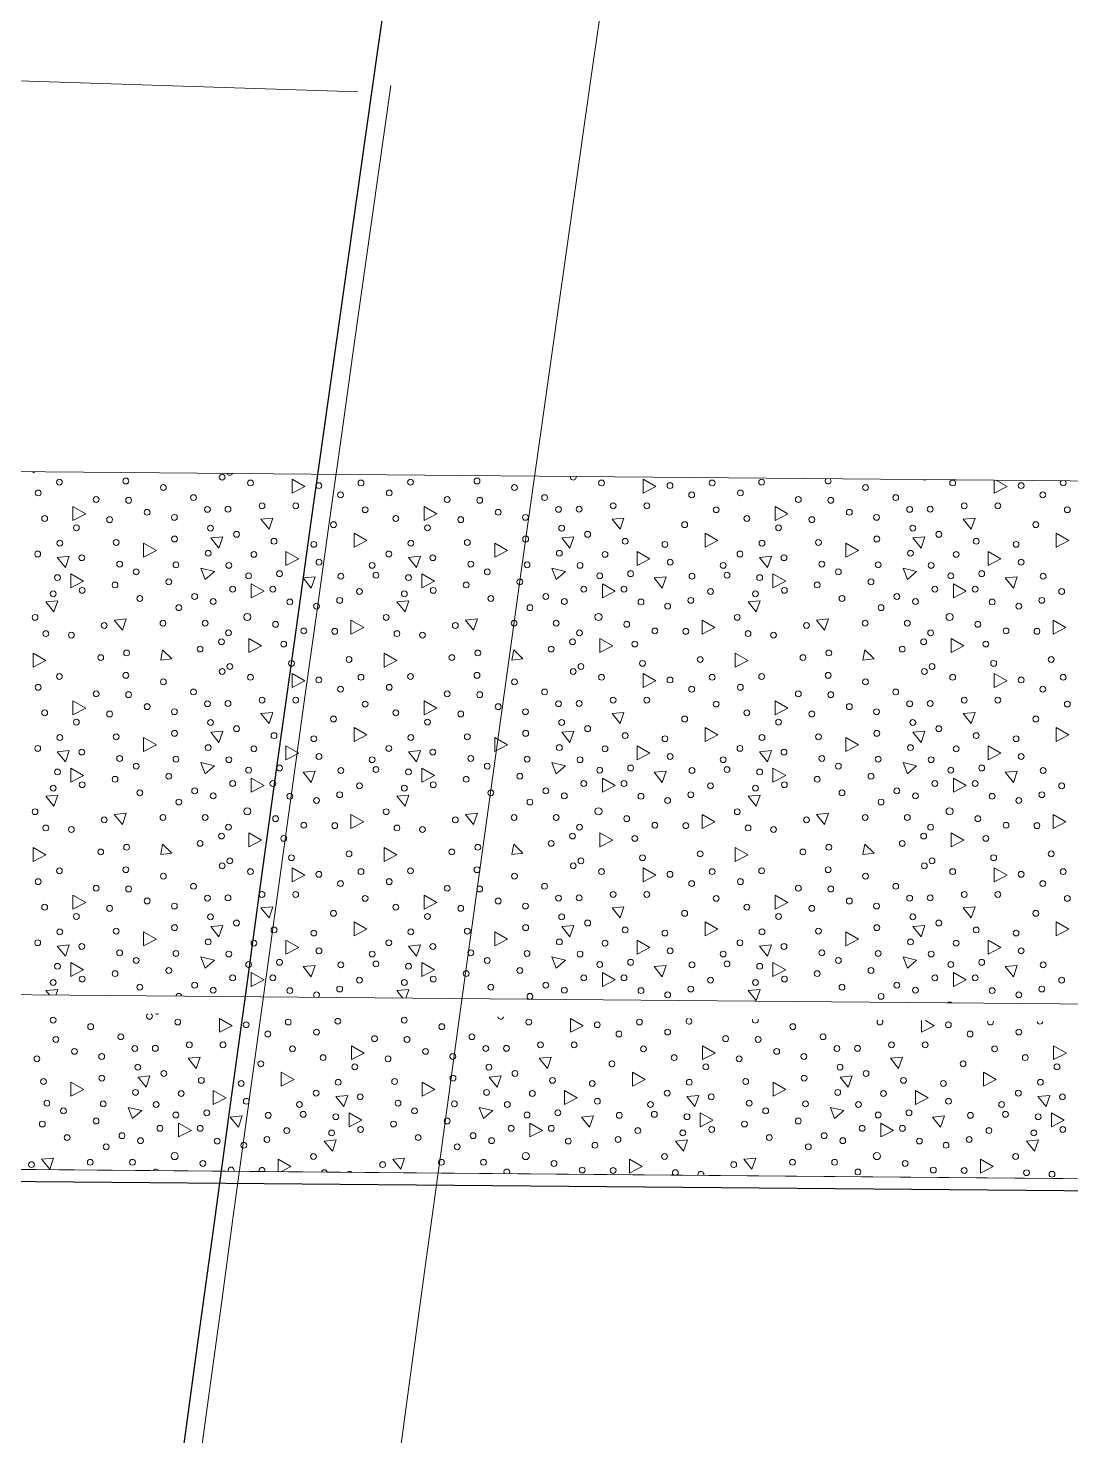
# Model space of a CAD drawing. Extents: x 2536801 to 2538856, y 7112140 to 7131569.
# Drawn here: x 2538339.6 to 2538397.8, y 7129276.6 to 7129355.2 of the extents above; entities that cross this region are included whole.
import ezdxf

# ---------------------------------------------------------------- set-up
doc = ezdxf.new("R2010")
doc.units = 0
doc.header["$LTSCALE"] = 100
doc.header["$MEASUREMENT"] = 0
for name, color, linetype, lineweight in [('D_BOC_XST', 4, 'Continuous', 13), ('D_CTB_1', 2, 'Continuous', 0), ('D_EOS_ML', 7, 'Continuous', 30), ('D_EOT_ML', 7, 'Continuous', 13), ('D_FOC_XST', 4, 'Continuous', 30), ('D_RIPRAP_1', 7, 'Continuous', 0)]:
    doc.layers.add(name, color=color, linetype=linetype, lineweight=lineweight)

msp = doc.modelspace()

# ---------------------------------------------------------------- linework, layer by layer
at = {"layer": 'D_BOC_XST', "lineweight": 0}
msp.add_line((2538281.555, 7129291.999), (2538413.882, 7129290.834), dxfattribs=at)
at = {"layer": 'D_BOC_XST', "lineweight": 0, "flags": 128}
msp.add_lwpolyline([(2538281.555, 7129291.999), (2538413.882, 7129290.834)], dxfattribs=at)
at = {"layer": 'D_CTB_1', "linetype": 'Continuous', "lineweight": 0, "ltscale": 0.025}
msp.add_line((2538357.997, 7129351.697), (2538328.012, 7129352.653), dxfattribs=at)
at = {"layer": 'D_CTB_1', "linetype": 'Continuous', "lineweight": 0, "ltscale": 0.025, "extrusion": (0, 0, -1)}
for radius, start, end in [(11516, 6.670132, 11.5299872), (11484, 1.8249254, 8.0891807)]:
    msp.add_arc((-2549729.581, 7127736.073), radius, start, end, dxfattribs=at)
at = {"layer": 'D_EOS_ML', "extrusion": (0, 0, -1)}
for radius, start, end in [(11515, 1.8249254, 11.5299872), (11485, 1.8249254, 10.3229376), (11403, 3.5272703, 8.5208017)]:
    msp.add_arc((-2549729.581, 7127736.073), radius, start, end, dxfattribs=at)
at = {"layer": 'D_EOT_ML', "extrusion": (0, 0, -1)}
for radius, start, end in [(11527, 1.8249254, 11.5299872), (11473, 1.8249254, 10.3226488), (11413, 3.6579404, 8.3726406)]:
    msp.add_arc((-2549729.581, 7127736.073), radius, start, end, dxfattribs=at)
at = {"layer": 'D_FOC_XST'}
msp.add_line((2538280.78, 7129291.338), (2538413.876, 7129290.167), dxfattribs=at)
at = {"layer": 'D_RIPRAP_1', "color": 7, "linetype": 'Continuous', "lineweight": 0}
for p, q in [((2538346.993, 7129319.934), (2538347.101, 7129320.518)), ((2538347.101, 7129320.518), (2538347.619, 7129320.022)), ((2538366.595, 7129319.934), (2538366.703, 7129320.518)), ((2538366.703, 7129320.518), (2538367.221, 7129320.022)), ((2538386.197, 7129319.934), (2538386.305, 7129320.518)), ((2538386.305, 7129320.518), (2538386.823, 7129320.022)), ((2538347.619, 7129320.022), (2538346.993, 7129319.934)), ((2538367.221, 7129320.022), (2538366.595, 7129319.934)), ((2538386.823, 7129320.022), (2538386.197, 7129319.934)), ((2538346.993, 7129309.078), (2538347.101, 7129309.662)), ((2538347.101, 7129309.662), (2538347.619, 7129309.166)), ((2538366.595, 7129309.078), (2538366.703, 7129309.662)), ((2538366.703, 7129309.662), (2538367.221, 7129309.166)), ((2538386.197, 7129309.078), (2538386.305, 7129309.662)), ((2538386.305, 7129309.662), (2538386.823, 7129309.166)), ((2538347.619, 7129309.166), (2538346.993, 7129309.078)), ((2538367.221, 7129309.166), (2538366.595, 7129309.078)), ((2538386.823, 7129309.166), (2538386.197, 7129309.078))]:
    msp.add_line(p, q, dxfattribs=at)
at = {"layer": 'D_RIPRAP_1', "color": 7, "linetype": 'Continuous', "lineweight": 0, "flags": 128}
msp.add_lwpolyline([(2538243.087, 7129331.313, 0.416375), (2538271.828, 7129301.845), (2538407.811, 7129300.648, 0.343548), (2538436.121, 7129322.306), (2538438.029, 7129329.597)], format="xyb", close=True, dxfattribs=at)
for points in [[(2538339.981, 7129330.46), (2538339.869, 7129330.402), (2538339.869, 7129330.461)], [(2538393.633, 7129329.988), (2538394.243, 7129329.636), (2538393.531, 7129329.268), (2538393.531, 7129329.989)], [(2538340.78, 7129301.238), (2538340.583, 7129301.482), (2538341.251, 7129301.546), (2538341.144, 7129301.235)], [(2538360.521, 7129301.064), (2538360.185, 7129301.482), (2538360.853, 7129301.546), (2538360.686, 7129301.063)], [(2538389.686, 7129299.808), (2538390.184, 7129299.521), (2538389.472, 7129299.153), (2538389.472, 7129299.809)], [(2538353.556, 7129291.365), (2538353.556, 7129292.065), (2538354.268, 7129291.655), (2538353.704, 7129291.363)]]:
    msp.add_lwpolyline(points, dxfattribs=at)
for points in [[(2538354.327, 7129329.268), (2538354.327, 7129330.046), (2538355.039, 7129329.636)], [(2538373.929, 7129329.268), (2538373.929, 7129330.046), (2538374.641, 7129329.636)], [(2538342.097, 7129327.74), (2538342.097, 7129328.518), (2538342.809, 7129328.108)], [(2538361.699, 7129327.74), (2538361.699, 7129328.518), (2538362.411, 7129328.108)], [(2538381.301, 7129327.74), (2538381.301, 7129328.518), (2538382.013, 7129328.108)], [(2538352.589, 7129327.814), (2538353.257, 7129327.878), (2538353.041, 7129327.252)], [(2538372.191, 7129327.814), (2538372.859, 7129327.878), (2538372.643, 7129327.252)], [(2538391.793, 7129327.814), (2538392.461, 7129327.878), (2538392.245, 7129327.252)], [(2538349.787, 7129326.766), (2538350.455, 7129326.83), (2538350.239, 7129326.204)], [(2538357.787, 7129326.258), (2538357.787, 7129327.036), (2538358.499, 7129326.626)], [(2538369.389, 7129326.766), (2538370.057, 7129326.83), (2538369.841, 7129326.204)], [(2538377.389, 7129326.258), (2538377.389, 7129327.036), (2538378.101, 7129326.626)], [(2538388.991, 7129326.766), (2538389.659, 7129326.83), (2538389.443, 7129326.204)], [(2538396.991, 7129326.258), (2538396.991, 7129327.036), (2538397.703, 7129326.626)], [(2538346.041, 7129325.698), (2538346.041, 7129326.476), (2538346.753, 7129326.066)], [(2538353.989, 7129325.236), (2538353.989, 7129326.014), (2538354.701, 7129325.604)], [(2538365.643, 7129325.698), (2538365.643, 7129326.476), (2538366.355, 7129326.066)], [(2538373.591, 7129325.236), (2538373.591, 7129326.014), (2538374.303, 7129325.604)], [(2538385.245, 7129325.698), (2538385.245, 7129326.476), (2538385.957, 7129326.066)], [(2538393.193, 7129325.236), (2538393.193, 7129326.014), (2538393.905, 7129325.604)], [(2538341.223, 7129325.682), (2538341.891, 7129325.746), (2538341.675, 7129325.12)], [(2538360.825, 7129325.682), (2538361.493, 7129325.746), (2538361.277, 7129325.12)], [(2538380.427, 7129325.682), (2538381.095, 7129325.746), (2538380.879, 7129325.12)], [(2538341.973, 7129323.99), (2538341.973, 7129324.768), (2538342.685, 7129324.358)], [(2538349.475, 7129324.446), (2538349.237, 7129325.072), (2538349.993, 7129324.898)], [(2538354.941, 7129324.532), (2538355.609, 7129324.596), (2538355.393, 7129323.97)], [(2538361.575, 7129323.99), (2538361.575, 7129324.768), (2538362.287, 7129324.358)], [(2538369.077, 7129324.446), (2538368.839, 7129325.072), (2538369.595, 7129324.898)], [(2538374.543, 7129324.532), (2538375.211, 7129324.596), (2538374.995, 7129323.97)], [(2538381.177, 7129323.99), (2538381.177, 7129324.768), (2538381.889, 7129324.358)], [(2538388.679, 7129324.446), (2538388.441, 7129325.072), (2538389.197, 7129324.898)], [(2538394.145, 7129324.532), (2538394.813, 7129324.596), (2538394.597, 7129323.97)], [(2538352.053, 7129323.422), (2538352.053, 7129324.2), (2538352.765, 7129323.79)], [(2538371.655, 7129323.422), (2538371.655, 7129324.2), (2538372.367, 7129323.79)], [(2538391.257, 7129323.422), (2538391.257, 7129324.2), (2538391.969, 7129323.79)], [(2538340.583, 7129323.194), (2538341.251, 7129323.258), (2538341.035, 7129322.632)], [(2538360.185, 7129323.194), (2538360.853, 7129323.258), (2538360.637, 7129322.632)], [(2538379.787, 7129323.194), (2538380.455, 7129323.258), (2538380.239, 7129322.632)], [(2538344.403, 7129322.18), (2538345.071, 7129322.244), (2538344.855, 7129321.618)], [(2538357.615, 7129321.402), (2538357.615, 7129322.18), (2538358.327, 7129321.77)], [(2538364.005, 7129322.18), (2538364.673, 7129322.244), (2538364.457, 7129321.618)], [(2538377.217, 7129321.402), (2538377.217, 7129322.18), (2538377.929, 7129321.77)], [(2538383.607, 7129322.18), (2538384.275, 7129322.244), (2538384.059, 7129321.618)], [(2538396.819, 7129321.402), (2538396.819, 7129322.18), (2538397.531, 7129321.77)], [(2538351.917, 7129320.366), (2538351.917, 7129321.144), (2538352.629, 7129320.734)], [(2538371.519, 7129320.366), (2538371.519, 7129321.144), (2538372.231, 7129320.734)], [(2538391.121, 7129320.366), (2538391.121, 7129321.144), (2538391.833, 7129320.734)], [(2538339.869, 7129319.546), (2538339.869, 7129320.324), (2538340.581, 7129319.914)], [(2538359.471, 7129319.546), (2538359.471, 7129320.324), (2538360.183, 7129319.914)], [(2538379.073, 7129319.546), (2538379.073, 7129320.324), (2538379.785, 7129319.914)], [(2538354.327, 7129318.412), (2538354.327, 7129319.19), (2538355.039, 7129318.78)], [(2538373.929, 7129318.412), (2538373.929, 7129319.19), (2538374.641, 7129318.78)], [(2538393.531, 7129318.412), (2538393.531, 7129319.19), (2538394.243, 7129318.78)], [(2538342.097, 7129316.884), (2538342.097, 7129317.662), (2538342.809, 7129317.252)], [(2538361.699, 7129316.884), (2538361.699, 7129317.662), (2538362.411, 7129317.252)], [(2538381.301, 7129316.884), (2538381.301, 7129317.662), (2538382.013, 7129317.252)], [(2538352.589, 7129316.958), (2538353.257, 7129317.022), (2538353.041, 7129316.396)], [(2538372.191, 7129316.958), (2538372.859, 7129317.022), (2538372.643, 7129316.396)], [(2538391.793, 7129316.958), (2538392.461, 7129317.022), (2538392.245, 7129316.396)], [(2538349.787, 7129315.91), (2538350.455, 7129315.974), (2538350.239, 7129315.348)], [(2538357.787, 7129315.402), (2538357.787, 7129316.18), (2538358.499, 7129315.77)], [(2538369.389, 7129315.91), (2538370.057, 7129315.974), (2538369.841, 7129315.348)], [(2538377.389, 7129315.402), (2538377.389, 7129316.18), (2538378.101, 7129315.77)], [(2538388.991, 7129315.91), (2538389.659, 7129315.974), (2538389.443, 7129315.348)], [(2538396.991, 7129315.402), (2538396.991, 7129316.18), (2538397.703, 7129315.77)], [(2538346.041, 7129314.842), (2538346.041, 7129315.62), (2538346.753, 7129315.21)], [(2538353.989, 7129314.38), (2538353.989, 7129315.158), (2538354.701, 7129314.748)], [(2538365.643, 7129314.842), (2538365.643, 7129315.62), (2538366.355, 7129315.21)], [(2538373.591, 7129314.38), (2538373.591, 7129315.158), (2538374.303, 7129314.748)], [(2538385.245, 7129314.842), (2538385.245, 7129315.62), (2538385.957, 7129315.21)], [(2538393.193, 7129314.38), (2538393.193, 7129315.158), (2538393.905, 7129314.748)], [(2538341.223, 7129314.826), (2538341.891, 7129314.89), (2538341.675, 7129314.264)], [(2538349.475, 7129313.59), (2538349.237, 7129314.216), (2538349.993, 7129314.042)], [(2538360.825, 7129314.826), (2538361.493, 7129314.89), (2538361.277, 7129314.264)], [(2538369.077, 7129313.59), (2538368.839, 7129314.216), (2538369.595, 7129314.042)], [(2538380.427, 7129314.826), (2538381.095, 7129314.89), (2538380.879, 7129314.264)], [(2538388.679, 7129313.59), (2538388.441, 7129314.216), (2538389.197, 7129314.042)], [(2538341.973, 7129313.134), (2538341.973, 7129313.912), (2538342.685, 7129313.502)], [(2538352.053, 7129312.566), (2538352.053, 7129313.344), (2538352.765, 7129312.934)], [(2538354.941, 7129313.676), (2538355.609, 7129313.74), (2538355.393, 7129313.114)], [(2538361.575, 7129313.134), (2538361.575, 7129313.912), (2538362.287, 7129313.502)], [(2538371.655, 7129312.566), (2538371.655, 7129313.344), (2538372.367, 7129312.934)], [(2538374.543, 7129313.676), (2538375.211, 7129313.74), (2538374.995, 7129313.114)], [(2538381.177, 7129313.134), (2538381.177, 7129313.912), (2538381.889, 7129313.502)], [(2538391.257, 7129312.566), (2538391.257, 7129313.344), (2538391.969, 7129312.934)], [(2538394.145, 7129313.676), (2538394.813, 7129313.74), (2538394.597, 7129313.114)], [(2538340.583, 7129312.338), (2538341.251, 7129312.402), (2538341.035, 7129311.776)], [(2538360.185, 7129312.338), (2538360.853, 7129312.402), (2538360.637, 7129311.776)], [(2538379.787, 7129312.338), (2538380.455, 7129312.402), (2538380.239, 7129311.776)], [(2538344.403, 7129311.324), (2538345.071, 7129311.388), (2538344.855, 7129310.762)], [(2538357.615, 7129310.546), (2538357.615, 7129311.324), (2538358.327, 7129310.914)], [(2538364.005, 7129311.324), (2538364.673, 7129311.388), (2538364.457, 7129310.762)], [(2538377.217, 7129310.546), (2538377.217, 7129311.324), (2538377.929, 7129310.914)], [(2538383.607, 7129311.324), (2538384.275, 7129311.388), (2538384.059, 7129310.762)], [(2538396.819, 7129310.546), (2538396.819, 7129311.324), (2538397.531, 7129310.914)], [(2538351.917, 7129309.51), (2538351.917, 7129310.288), (2538352.629, 7129309.878)], [(2538371.519, 7129309.51), (2538371.519, 7129310.288), (2538372.231, 7129309.878)], [(2538391.121, 7129309.51), (2538391.121, 7129310.288), (2538391.833, 7129309.878)], [(2538339.869, 7129308.69), (2538339.869, 7129309.468), (2538340.581, 7129309.058)], [(2538359.471, 7129308.69), (2538359.471, 7129309.468), (2538360.183, 7129309.058)], [(2538379.073, 7129308.69), (2538379.073, 7129309.468), (2538379.785, 7129309.058)], [(2538354.327, 7129307.556), (2538354.327, 7129308.334), (2538355.039, 7129307.924)], [(2538373.929, 7129307.556), (2538373.929, 7129308.334), (2538374.641, 7129307.924)], [(2538393.531, 7129307.556), (2538393.531, 7129308.334), (2538394.243, 7129307.924)], [(2538342.097, 7129306.028), (2538342.097, 7129306.806), (2538342.809, 7129306.396)], [(2538361.699, 7129306.028), (2538361.699, 7129306.806), (2538362.411, 7129306.396)], [(2538381.301, 7129306.028), (2538381.301, 7129306.806), (2538382.013, 7129306.396)], [(2538352.589, 7129306.102), (2538353.257, 7129306.166), (2538353.041, 7129305.54)], [(2538372.191, 7129306.102), (2538372.859, 7129306.166), (2538372.643, 7129305.54)], [(2538391.793, 7129306.102), (2538392.461, 7129306.166), (2538392.245, 7129305.54)], [(2538346.041, 7129303.986), (2538346.041, 7129304.764), (2538346.753, 7129304.354)], [(2538349.787, 7129305.054), (2538350.455, 7129305.118), (2538350.239, 7129304.492)], [(2538357.787, 7129304.546), (2538357.787, 7129305.324), (2538358.499, 7129304.914)], [(2538365.643, 7129303.986), (2538365.643, 7129304.764), (2538366.355, 7129304.354)], [(2538369.389, 7129305.054), (2538370.057, 7129305.118), (2538369.841, 7129304.492)], [(2538377.389, 7129304.546), (2538377.389, 7129305.324), (2538378.101, 7129304.914)], [(2538385.245, 7129303.986), (2538385.245, 7129304.764), (2538385.957, 7129304.354)], [(2538388.991, 7129305.054), (2538389.659, 7129305.118), (2538389.443, 7129304.492)], [(2538396.991, 7129304.546), (2538396.991, 7129305.324), (2538397.703, 7129304.914)], [(2538341.223, 7129303.97), (2538341.891, 7129304.034), (2538341.675, 7129303.408)], [(2538353.989, 7129303.524), (2538353.989, 7129304.302), (2538354.701, 7129303.892)], [(2538360.825, 7129303.97), (2538361.493, 7129304.034), (2538361.277, 7129303.408)], [(2538373.591, 7129303.524), (2538373.591, 7129304.302), (2538374.303, 7129303.892)], [(2538380.427, 7129303.97), (2538381.095, 7129304.034), (2538380.879, 7129303.408)], [(2538393.193, 7129303.524), (2538393.193, 7129304.302), (2538393.905, 7129303.892)], [(2538349.475, 7129302.734), (2538349.237, 7129303.36), (2538349.993, 7129303.186)], [(2538369.077, 7129302.734), (2538368.839, 7129303.36), (2538369.595, 7129303.186)], [(2538388.679, 7129302.734), (2538388.441, 7129303.36), (2538389.197, 7129303.186)], [(2538341.973, 7129302.278), (2538341.973, 7129303.056), (2538342.685, 7129302.646)], [(2538352.053, 7129301.71), (2538352.053, 7129302.488), (2538352.765, 7129302.078)], [(2538354.941, 7129302.82), (2538355.609, 7129302.884), (2538355.393, 7129302.258)], [(2538361.575, 7129302.278), (2538361.575, 7129303.056), (2538362.287, 7129302.646)], [(2538371.655, 7129301.71), (2538371.655, 7129302.488), (2538372.367, 7129302.078)], [(2538374.543, 7129302.82), (2538375.211, 7129302.884), (2538374.995, 7129302.258)], [(2538381.177, 7129302.278), (2538381.177, 7129303.056), (2538381.889, 7129302.646)], [(2538391.257, 7129301.71), (2538391.257, 7129302.488), (2538391.969, 7129302.078)], [(2538394.145, 7129302.82), (2538394.813, 7129302.884), (2538394.597, 7129302.258)], [(2538379.787, 7129301.482), (2538380.455, 7129301.546), (2538380.239, 7129300.92)], [(2538350.268, 7129299.153), (2538350.268, 7129299.931), (2538350.98, 7129299.521)], [(2538369.87, 7129299.153), (2538369.87, 7129299.931), (2538370.582, 7129299.521)], [(2538357.64, 7129297.625), (2538357.64, 7129298.403), (2538358.352, 7129297.993)], [(2538377.242, 7129297.625), (2538377.242, 7129298.403), (2538377.954, 7129297.993)], [(2538396.844, 7129297.625), (2538396.844, 7129298.403), (2538397.556, 7129297.993)], [(2538348.53, 7129297.699), (2538349.198, 7129297.763), (2538348.982, 7129297.137)], [(2538368.132, 7129297.699), (2538368.8, 7129297.763), (2538368.584, 7129297.137)], [(2538387.734, 7129297.699), (2538388.402, 7129297.763), (2538388.186, 7129297.137)], [(2538353.728, 7129296.143), (2538353.728, 7129296.921), (2538354.44, 7129296.511)], [(2538373.33, 7129296.143), (2538373.33, 7129296.921), (2538374.042, 7129296.511)], [(2538392.932, 7129296.143), (2538392.932, 7129296.921), (2538393.644, 7129296.511)], [(2538341.982, 7129295.583), (2538341.982, 7129296.361), (2538342.694, 7129295.951)], [(2538345.728, 7129296.651), (2538346.396, 7129296.715), (2538346.18, 7129296.089)], [(2538361.584, 7129295.583), (2538361.584, 7129296.361), (2538362.296, 7129295.951)], [(2538365.33, 7129296.651), (2538365.998, 7129296.715), (2538365.782, 7129296.089)], [(2538381.186, 7129295.583), (2538381.186, 7129296.361), (2538381.898, 7129295.951)], [(2538384.932, 7129296.651), (2538385.6, 7129296.715), (2538385.384, 7129296.089)], [(2538349.93, 7129295.121), (2538349.93, 7129295.899), (2538350.642, 7129295.489)], [(2538356.766, 7129295.567), (2538357.434, 7129295.631), (2538357.218, 7129295.005)], [(2538369.532, 7129295.121), (2538369.532, 7129295.899), (2538370.244, 7129295.489)], [(2538376.368, 7129295.567), (2538377.036, 7129295.631), (2538376.82, 7129295.005)], [(2538389.134, 7129295.121), (2538389.134, 7129295.899), (2538389.846, 7129295.489)], [(2538395.97, 7129295.567), (2538396.638, 7129295.631), (2538396.422, 7129295.005)], [(2538345.416, 7129294.331), (2538345.178, 7129294.957), (2538345.934, 7129294.783)], [(2538350.882, 7129294.417), (2538351.55, 7129294.481), (2538351.334, 7129293.855)], [(2538357.516, 7129293.875), (2538357.516, 7129294.653), (2538358.228, 7129294.243)], [(2538365.018, 7129294.331), (2538364.78, 7129294.957), (2538365.536, 7129294.783)], [(2538370.484, 7129294.417), (2538371.152, 7129294.481), (2538370.936, 7129293.855)], [(2538377.118, 7129293.875), (2538377.118, 7129294.653), (2538377.83, 7129294.243)], [(2538384.62, 7129294.331), (2538384.382, 7129294.957), (2538385.138, 7129294.783)], [(2538390.086, 7129294.417), (2538390.754, 7129294.481), (2538390.538, 7129293.855)], [(2538396.72, 7129293.875), (2538396.72, 7129294.653), (2538397.432, 7129294.243)], [(2538347.994, 7129293.307), (2538347.994, 7129294.085), (2538348.706, 7129293.675)], [(2538367.596, 7129293.307), (2538367.596, 7129294.085), (2538368.308, 7129293.675)], [(2538387.198, 7129293.307), (2538387.198, 7129294.085), (2538387.91, 7129293.675)], [(2538356.126, 7129293.079), (2538356.794, 7129293.143), (2538356.578, 7129292.517)], [(2538375.728, 7129293.079), (2538376.396, 7129293.143), (2538376.18, 7129292.517)], [(2538395.33, 7129293.079), (2538395.998, 7129293.143), (2538395.782, 7129292.517)], [(2538340.344, 7129292.065), (2538341.012, 7129292.129), (2538340.796, 7129291.503)], [(2538359.946, 7129292.065), (2538360.614, 7129292.129), (2538360.398, 7129291.503)], [(2538379.548, 7129292.065), (2538380.216, 7129292.129), (2538380, 7129291.503)], [(2538373.158, 7129291.287), (2538373.158, 7129292.065), (2538373.87, 7129291.655)], [(2538392.76, 7129291.287), (2538392.76, 7129292.065), (2538393.472, 7129291.655)]]:
    msp.add_lwpolyline(points, close=True, dxfattribs=at)
at = {"layer": 'D_RIPRAP_1', "color": 7, "linetype": 'Continuous', "lineweight": 0}
for centre, radius in [((2538341.339, 7129329.884), 0.163), ((2538345.051, 7129329.948), 0.163), ((2538350.425, 7129330.164), 0.163), ((2538352.005, 7129329.84), 0.163), ((2538355.825, 7129329.69), 0.163), ((2538358.177, 7129329.84), 0.163), ((2538360.941, 7129329.884), 0.163), ((2538364.653, 7129329.948), 0.163), ((2538371.607, 7129329.84), 0.163), ((2538375.427, 7129329.69), 0.163), ((2538377.779, 7129329.84), 0.163), ((2538380.543, 7129329.884), 0.163), ((2538391.209, 7129329.84), 0.163), ((2538395.029, 7129329.69), 0.163), ((2538340.153, 7129329.28), 0.163), ((2538343.389, 7129328.912), 0.163), ((2538347.143, 7129329.582), 0.163), ((2538348.827, 7129329.02), 0.163), ((2538357.035, 7129329.172), 0.163), ((2538359.755, 7129329.28), 0.163), ((2538362.991, 7129328.912), 0.163), ((2538366.745, 7129329.582), 0.163), ((2538368.429, 7129329.02), 0.163), ((2538376.637, 7129329.172), 0.163), ((2538379.357, 7129329.28), 0.163), ((2538382.593, 7129328.912), 0.163), ((2538386.347, 7129329.582), 0.163), ((2538388.031, 7129329.02), 0.163), ((2538396.239, 7129329.172), 0.163), ((2538345.203, 7129328.87), 0.163), ((2538346.237, 7129328.2), 0.163), ((2538349.605, 7129328.362), 0.163), ((2538350.753, 7129328.372), 0.163), ((2538352.653, 7129328.566), 0.163), ((2538354.531, 7129328.566), 0.163), ((2538358.407, 7129328.344), 0.163), ((2538364.805, 7129328.87), 0.163), ((2538365.839, 7129328.2), 0.163), ((2538369.207, 7129328.362), 0.163), ((2538370.355, 7129328.372), 0.163), ((2538372.255, 7129328.566), 0.163), ((2538374.133, 7129328.566), 0.163), ((2538378.009, 7129328.344), 0.163), ((2538384.407, 7129328.87), 0.163), ((2538385.441, 7129328.2), 0.163), ((2538388.809, 7129328.362), 0.163), ((2538389.957, 7129328.372), 0.163), ((2538391.857, 7129328.566), 0.163), ((2538393.735, 7129328.566), 0.163), ((2538397.611, 7129328.344), 0.163), ((2538340.517, 7129327.854), 0.163), ((2538342.287, 7129327.336), 0.163), ((2538344.143, 7129327.79), 0.163), ((2538347.757, 7129327.918), 0.163), ((2538356.645, 7129327.51), 0.163), ((2538360.119, 7129327.854), 0.163), ((2538361.889, 7129327.336), 0.163), ((2538363.745, 7129327.79), 0.163), ((2538367.359, 7129327.918), 0.163), ((2538376.247, 7129327.51), 0.163), ((2538379.721, 7129327.854), 0.163), ((2538381.491, 7129327.336), 0.163), ((2538383.347, 7129327.79), 0.163), ((2538386.961, 7129327.918), 0.163), ((2538395.849, 7129327.51), 0.163), ((2538347.769, 7129326.71), 0.163), ((2538349.777, 7129327.316), 0.163), ((2538351.229, 7129326.97), 0.163), ((2538353.321, 7129326.582), 0.163), ((2538367.371, 7129326.71), 0.163), ((2538369.379, 7129327.316), 0.163), ((2538370.831, 7129326.97), 0.163), ((2538372.923, 7129326.582), 0.163), ((2538386.973, 7129326.71), 0.163), ((2538388.981, 7129327.316), 0.163), ((2538390.433, 7129326.97), 0.163), ((2538392.525, 7129326.582), 0.163), ((2538340.129, 7129325.87), 0.163), ((2538341.361, 7129326.474), 0.163), ((2538344.511, 7129326.516), 0.163), ((2538349.647, 7129325.912), 0.163), ((2538352.199, 7129325.848), 0.163), ((2538355.545, 7129326.408), 0.163), ((2538359.731, 7129325.87), 0.163), ((2538360.963, 7129326.474), 0.163), ((2538364.113, 7129326.516), 0.163), ((2538369.249, 7129325.912), 0.163), ((2538371.801, 7129325.848), 0.163), ((2538375.147, 7129326.408), 0.163), ((2538379.333, 7129325.87), 0.163), ((2538380.565, 7129326.474), 0.163), ((2538383.715, 7129326.516), 0.163), ((2538388.851, 7129325.912), 0.163), ((2538391.403, 7129325.848), 0.163), ((2538394.749, 7129326.408), 0.163), ((2538342.589, 7129325.662), 0.163), ((2538344.703, 7129325.306), 0.163), ((2538347.847, 7129325.27), 0.163), ((2538350.803, 7129325.236), 0.163), ((2538355.831, 7129325.414), 0.163), ((2538358.797, 7129325.236), 0.163), ((2538362.191, 7129325.662), 0.163), ((2538364.305, 7129325.306), 0.163), ((2538367.449, 7129325.27), 0.163), ((2538370.405, 7129325.236), 0.163), ((2538375.433, 7129325.414), 0.163), ((2538378.399, 7129325.236), 0.163), ((2538381.793, 7129325.662), 0.163), ((2538383.907, 7129325.306), 0.163), ((2538387.051, 7129325.27), 0.163), ((2538390.007, 7129325.236), 0.163), ((2538395.035, 7129325.414), 0.163), ((2538341.231, 7129324.552), 0.163), ((2538345.625, 7129324.878), 0.163), ((2538347.445, 7129324.314), 0.163), ((2538351.903, 7129324.648), 0.163), ((2538353.627, 7129324.772), 0.163), ((2538357.055, 7129324.63), 0.163), ((2538359.011, 7129324.684), 0.163), ((2538360.833, 7129324.552), 0.163), ((2538365.227, 7129324.878), 0.163), ((2538367.047, 7129324.314), 0.163), ((2538371.505, 7129324.648), 0.163), ((2538373.229, 7129324.772), 0.163), ((2538376.657, 7129324.63), 0.163), ((2538378.613, 7129324.684), 0.163), ((2538380.435, 7129324.552), 0.163), ((2538384.829, 7129324.878), 0.163), ((2538386.649, 7129324.314), 0.163), ((2538391.107, 7129324.648), 0.163), ((2538392.831, 7129324.772), 0.163), ((2538396.259, 7129324.63), 0.163), ((2538340.995, 7129323.646), 0.163), ((2538342.611, 7129323.84), 0.163), ((2538344.445, 7129324.142), 0.163), ((2538348.891, 7129323.494), 0.163), ((2538351.013, 7129323.904), 0.163), ((2538353.257, 7129323.904), 0.163), ((2538358.091, 7129323.776), 0.163), ((2538360.597, 7129323.646), 0.163), ((2538362.213, 7129323.84), 0.163), ((2538364.047, 7129324.142), 0.163), ((2538368.493, 7129323.494), 0.163), ((2538370.615, 7129323.904), 0.163), ((2538372.859, 7129323.904), 0.163), ((2538377.693, 7129323.776), 0.163), ((2538380.199, 7129323.646), 0.163), ((2538381.815, 7129323.84), 0.163), ((2538383.649, 7129324.142), 0.163), ((2538388.095, 7129323.494), 0.163), ((2538390.217, 7129323.904), 0.163), ((2538392.461, 7129323.904), 0.163), ((2538397.295, 7129323.776), 0.163), ((2538345.827, 7129323.386), 0.163), ((2538348.007, 7129322.872), 0.163), ((2538349.927, 7129323.214), 0.163), ((2538354.207, 7129323.192), 0.163), ((2538355.695, 7129322.956), 0.163), ((2538356.985, 7129323.28), 0.163), ((2538365.429, 7129323.386), 0.163), ((2538367.609, 7129322.872), 0.163), ((2538369.529, 7129323.214), 0.163), ((2538373.809, 7129323.192), 0.163), ((2538375.297, 7129322.956), 0.163), ((2538376.587, 7129323.28), 0.163), ((2538385.031, 7129323.386), 0.163), ((2538387.211, 7129322.872), 0.163), ((2538389.131, 7129323.214), 0.163), ((2538393.411, 7129323.192), 0.163), ((2538394.899, 7129322.956), 0.163), ((2538396.189, 7129323.28), 0.163), ((2538339.979, 7129322.33), 0.163), ((2538343.841, 7129321.876), 0.163), ((2538347.121, 7129322.006), 0.163), ((2538349.475, 7129322.006), 0.163), ((2538351.833, 7129322.352), 0.199), ((2538353.409, 7129321.942), 0.163), ((2538359.581, 7129322.33), 0.163), ((2538363.443, 7129321.876), 0.163), ((2538366.723, 7129322.006), 0.163), ((2538369.077, 7129322.006), 0.163), ((2538371.435, 7129322.352), 0.199), ((2538373.011, 7129321.942), 0.163), ((2538379.183, 7129322.33), 0.163), ((2538383.045, 7129321.876), 0.163), ((2538386.325, 7129322.006), 0.163), ((2538388.679, 7129322.006), 0.163), ((2538391.037, 7129322.352), 0.199), ((2538392.613, 7129321.942), 0.163), ((2538340.583, 7129321.424), 0.163), ((2538342.007, 7129321.336), 0.163), ((2538350.775, 7129321.466), 0.163), ((2538354.985, 7129321.574), 0.163), ((2538356.711, 7129321.552), 0.163), ((2538360.185, 7129321.424), 0.163), ((2538361.609, 7129321.336), 0.163), ((2538370.377, 7129321.466), 0.163), ((2538374.587, 7129321.574), 0.163), ((2538376.313, 7129321.552), 0.163), ((2538379.787, 7129321.424), 0.163), ((2538381.211, 7129321.336), 0.163), ((2538389.979, 7129321.466), 0.163), ((2538394.189, 7129321.574), 0.163), ((2538395.915, 7129321.552), 0.163), ((2538345.093, 7129320.344), 0.163), ((2538349.193, 7129320.56), 0.163), ((2538350.387, 7129320.97), 0.163), ((2538353.861, 7129320.84), 0.163), ((2538364.695, 7129320.344), 0.163), ((2538368.795, 7129320.56), 0.163), ((2538369.989, 7129320.97), 0.163), ((2538373.463, 7129320.84), 0.163), ((2538384.297, 7129320.344), 0.163), ((2538388.397, 7129320.56), 0.163), ((2538389.591, 7129320.97), 0.163), ((2538393.065, 7129320.84), 0.163), ((2538343.647, 7129320.084), 0.163), ((2538350.855, 7129319.584), 0.163), ((2538354.293, 7129319.762), 0.163), ((2538357.509, 7129319.976), 0.163), ((2538363.249, 7129320.084), 0.163), ((2538370.457, 7129319.584), 0.163), ((2538373.895, 7129319.762), 0.163), ((2538377.111, 7129319.976), 0.163), ((2538382.851, 7129320.084), 0.163), ((2538390.059, 7129319.584), 0.163), ((2538393.497, 7129319.762), 0.163), ((2538396.713, 7129319.976), 0.163), ((2538341.339, 7129319.028), 0.163), ((2538345.051, 7129319.092), 0.163), ((2538347.143, 7129318.726), 0.163), ((2538350.425, 7129319.308), 0.163), ((2538352.005, 7129318.984), 0.163), ((2538355.825, 7129318.834), 0.163), ((2538358.177, 7129318.984), 0.163), ((2538360.941, 7129319.028), 0.163), ((2538364.653, 7129319.092), 0.163), ((2538366.745, 7129318.726), 0.163), ((2538370.027, 7129319.308), 0.163), ((2538371.607, 7129318.984), 0.163), ((2538375.427, 7129318.834), 0.163), ((2538377.779, 7129318.984), 0.163), ((2538380.543, 7129319.028), 0.163), ((2538384.255, 7129319.092), 0.163), ((2538386.347, 7129318.726), 0.163), ((2538389.629, 7129319.308), 0.163), ((2538391.209, 7129318.984), 0.163), ((2538395.029, 7129318.834), 0.163), ((2538397.381, 7129318.984), 0.163), ((2538340.153, 7129318.424), 0.163), ((2538343.389, 7129318.056), 0.163), ((2538345.203, 7129318.014), 0.163), ((2538348.827, 7129318.164), 0.163), ((2538357.035, 7129318.316), 0.163), ((2538359.755, 7129318.424), 0.163), ((2538362.991, 7129318.056), 0.163), ((2538364.805, 7129318.014), 0.163), ((2538368.429, 7129318.164), 0.163), ((2538376.637, 7129318.316), 0.163), ((2538379.357, 7129318.424), 0.163), ((2538382.593, 7129318.056), 0.163), ((2538384.407, 7129318.014), 0.163), ((2538388.031, 7129318.164), 0.163), ((2538396.239, 7129318.316), 0.163), ((2538346.237, 7129317.344), 0.163), ((2538349.605, 7129317.506), 0.163), ((2538350.753, 7129317.516), 0.163), ((2538352.653, 7129317.71), 0.163), ((2538354.531, 7129317.71), 0.163), ((2538358.407, 7129317.488), 0.163), ((2538365.839, 7129317.344), 0.163), ((2538369.207, 7129317.506), 0.163), ((2538370.355, 7129317.516), 0.163), ((2538372.255, 7129317.71), 0.163), ((2538374.133, 7129317.71), 0.163), ((2538378.009, 7129317.488), 0.163), ((2538385.441, 7129317.344), 0.163), ((2538388.809, 7129317.506), 0.163), ((2538389.957, 7129317.516), 0.163), ((2538391.857, 7129317.71), 0.163), ((2538393.735, 7129317.71), 0.163), ((2538397.611, 7129317.488), 0.163), ((2538340.517, 7129316.998), 0.163), ((2538342.287, 7129316.48), 0.163), ((2538344.143, 7129316.934), 0.163), ((2538347.757, 7129317.062), 0.163), ((2538349.777, 7129316.46), 0.163), ((2538356.645, 7129316.654), 0.163), ((2538360.119, 7129316.998), 0.163), ((2538361.889, 7129316.48), 0.163), ((2538363.745, 7129316.934), 0.163), ((2538367.359, 7129317.062), 0.163), ((2538369.379, 7129316.46), 0.163), ((2538376.247, 7129316.654), 0.163), ((2538379.721, 7129316.998), 0.163), ((2538381.491, 7129316.48), 0.163), ((2538383.347, 7129316.934), 0.163), ((2538386.961, 7129317.062), 0.163), ((2538388.981, 7129316.46), 0.163), ((2538395.849, 7129316.654), 0.163), ((2538341.361, 7129315.618), 0.163), ((2538344.511, 7129315.66), 0.163), ((2538347.769, 7129315.854), 0.163), ((2538351.229, 7129316.114), 0.163), ((2538353.321, 7129315.726), 0.163), ((2538355.545, 7129315.552), 0.163), ((2538360.963, 7129315.618), 0.163), ((2538364.113, 7129315.66), 0.163), ((2538367.371, 7129315.854), 0.163), ((2538370.831, 7129316.114), 0.163), ((2538372.923, 7129315.726), 0.163), ((2538375.147, 7129315.552), 0.163), ((2538380.565, 7129315.618), 0.163), ((2538383.715, 7129315.66), 0.163), ((2538386.973, 7129315.854), 0.163), ((2538390.433, 7129316.114), 0.163), ((2538392.525, 7129315.726), 0.163), ((2538394.749, 7129315.552), 0.163), ((2538340.129, 7129315.014), 0.163), ((2538342.589, 7129314.806), 0.163), ((2538349.647, 7129315.056), 0.163), ((2538352.199, 7129314.992), 0.163), ((2538359.731, 7129315.014), 0.163), ((2538362.191, 7129314.806), 0.163), ((2538369.249, 7129315.056), 0.163), ((2538371.801, 7129314.992), 0.163), ((2538379.333, 7129315.014), 0.163), ((2538381.793, 7129314.806), 0.163), ((2538388.851, 7129315.056), 0.163), ((2538391.403, 7129314.992), 0.163), ((2538344.703, 7129314.45), 0.163), ((2538345.625, 7129314.022), 0.163), ((2538347.847, 7129314.414), 0.163), ((2538350.803, 7129314.38), 0.163), ((2538355.831, 7129314.558), 0.163), ((2538358.797, 7129314.38), 0.163), ((2538364.305, 7129314.45), 0.163), ((2538365.227, 7129314.022), 0.163), ((2538367.449, 7129314.414), 0.163), ((2538370.405, 7129314.38), 0.163), ((2538375.433, 7129314.558), 0.163), ((2538378.399, 7129314.38), 0.163), ((2538383.907, 7129314.45), 0.163), ((2538384.829, 7129314.022), 0.163), ((2538387.051, 7129314.414), 0.163), ((2538390.007, 7129314.38), 0.163), ((2538395.035, 7129314.558), 0.163), ((2538341.231, 7129313.696), 0.163), ((2538344.445, 7129313.286), 0.163), ((2538347.445, 7129313.458), 0.163), ((2538351.903, 7129313.792), 0.163), ((2538353.627, 7129313.916), 0.163), ((2538357.055, 7129313.774), 0.163), ((2538359.011, 7129313.828), 0.163), ((2538360.833, 7129313.696), 0.163), ((2538364.047, 7129313.286), 0.163), ((2538367.047, 7129313.458), 0.163), ((2538371.505, 7129313.792), 0.163), ((2538373.229, 7129313.916), 0.163), ((2538376.657, 7129313.774), 0.163), ((2538378.613, 7129313.828), 0.163), ((2538380.435, 7129313.696), 0.163), ((2538383.649, 7129313.286), 0.163), ((2538386.649, 7129313.458), 0.163), ((2538391.107, 7129313.792), 0.163), ((2538392.831, 7129313.916), 0.163), ((2538396.259, 7129313.774), 0.163), ((2538340.995, 7129312.79), 0.163), ((2538342.611, 7129312.984), 0.163), ((2538345.827, 7129312.53), 0.163), ((2538348.891, 7129312.638), 0.163), ((2538351.013, 7129313.048), 0.163), ((2538353.257, 7129313.048), 0.163), ((2538356.985, 7129312.424), 0.163), ((2538358.091, 7129312.92), 0.163), ((2538360.597, 7129312.79), 0.163), ((2538362.213, 7129312.984), 0.163), ((2538365.429, 7129312.53), 0.163), ((2538368.493, 7129312.638), 0.163), ((2538370.615, 7129313.048), 0.163), ((2538372.859, 7129313.048), 0.163), ((2538376.587, 7129312.424), 0.163), ((2538377.693, 7129312.92), 0.163), ((2538380.199, 7129312.79), 0.163), ((2538381.815, 7129312.984), 0.163), ((2538385.031, 7129312.53), 0.163), ((2538388.095, 7129312.638), 0.163), ((2538390.217, 7129313.048), 0.163), ((2538392.461, 7129313.048), 0.163), ((2538396.189, 7129312.424), 0.163), ((2538397.295, 7129312.92), 0.163), ((2538348.007, 7129312.016), 0.163), ((2538349.927, 7129312.358), 0.163), ((2538354.207, 7129312.336), 0.163), ((2538355.695, 7129312.1), 0.163), ((2538367.609, 7129312.016), 0.163), ((2538369.529, 7129312.358), 0.163), ((2538373.809, 7129312.336), 0.163), ((2538375.297, 7129312.1), 0.163), ((2538387.211, 7129312.016), 0.163), ((2538389.131, 7129312.358), 0.163), ((2538393.411, 7129312.336), 0.163), ((2538394.899, 7129312.1), 0.163), ((2538339.979, 7129311.474), 0.163), ((2538343.841, 7129311.02), 0.163), ((2538347.121, 7129311.15), 0.163), ((2538349.475, 7129311.15), 0.163), ((2538351.833, 7129311.496), 0.199), ((2538353.409, 7129311.086), 0.163), ((2538359.581, 7129311.474), 0.163), ((2538363.443, 7129311.02), 0.163), ((2538366.723, 7129311.15), 0.163), ((2538369.077, 7129311.15), 0.163), ((2538371.435, 7129311.496), 0.199), ((2538373.011, 7129311.086), 0.163), ((2538379.183, 7129311.474), 0.163), ((2538383.045, 7129311.02), 0.163), ((2538386.325, 7129311.15), 0.163), ((2538388.679, 7129311.15), 0.163), ((2538391.037, 7129311.496), 0.199), ((2538392.613, 7129311.086), 0.163), ((2538340.583, 7129310.568), 0.163), ((2538342.007, 7129310.48), 0.163), ((2538350.387, 7129310.114), 0.163), ((2538350.775, 7129310.61), 0.163), ((2538354.985, 7129310.718), 0.163), ((2538356.711, 7129310.696), 0.163), ((2538360.185, 7129310.568), 0.163), ((2538361.609, 7129310.48), 0.163), ((2538369.989, 7129310.114), 0.163), ((2538370.377, 7129310.61), 0.163), ((2538374.587, 7129310.718), 0.163), ((2538376.313, 7129310.696), 0.163), ((2538379.787, 7129310.568), 0.163), ((2538381.211, 7129310.48), 0.163), ((2538389.591, 7129310.114), 0.163), ((2538389.979, 7129310.61), 0.163), ((2538394.189, 7129310.718), 0.163), ((2538395.915, 7129310.696), 0.163), ((2538345.093, 7129309.488), 0.163), ((2538349.193, 7129309.704), 0.163), ((2538353.861, 7129309.984), 0.163), ((2538364.695, 7129309.488), 0.163), ((2538368.795, 7129309.704), 0.163), ((2538373.463, 7129309.984), 0.163), ((2538384.297, 7129309.488), 0.163), ((2538388.397, 7129309.704), 0.163), ((2538393.065, 7129309.984), 0.163), ((2538343.647, 7129309.228), 0.163), ((2538350.425, 7129308.452), 0.163), ((2538350.855, 7129308.728), 0.163), ((2538354.293, 7129308.906), 0.163), ((2538357.509, 7129309.12), 0.163), ((2538363.249, 7129309.228), 0.163), ((2538370.027, 7129308.452), 0.163), ((2538370.457, 7129308.728), 0.163), ((2538373.895, 7129308.906), 0.163), ((2538377.111, 7129309.12), 0.163), ((2538382.851, 7129309.228), 0.163), ((2538389.629, 7129308.452), 0.163), ((2538390.059, 7129308.728), 0.163), ((2538393.497, 7129308.906), 0.163), ((2538396.713, 7129309.12), 0.163), ((2538341.339, 7129308.172), 0.163), ((2538345.051, 7129308.236), 0.163), ((2538347.143, 7129307.87), 0.163), ((2538352.005, 7129308.128), 0.163), ((2538355.825, 7129307.978), 0.163), ((2538358.177, 7129308.128), 0.163), ((2538360.941, 7129308.172), 0.163), ((2538364.653, 7129308.236), 0.163), ((2538366.745, 7129307.87), 0.163), ((2538371.607, 7129308.128), 0.163), ((2538375.427, 7129307.978), 0.163), ((2538377.779, 7129308.128), 0.163), ((2538380.543, 7129308.172), 0.163), ((2538384.255, 7129308.236), 0.163), ((2538386.347, 7129307.87), 0.163), ((2538391.209, 7129308.128), 0.163), ((2538395.029, 7129307.978), 0.163), ((2538397.381, 7129308.128), 0.163), ((2538340.153, 7129307.568), 0.163), ((2538343.389, 7129307.2), 0.163), ((2538345.203, 7129307.158), 0.163), ((2538348.827, 7129307.308), 0.163), ((2538357.035, 7129307.46), 0.163), ((2538359.755, 7129307.568), 0.163), ((2538362.991, 7129307.2), 0.163), ((2538364.805, 7129307.158), 0.163), ((2538368.429, 7129307.308), 0.163), ((2538376.637, 7129307.46), 0.163), ((2538379.357, 7129307.568), 0.163), ((2538382.593, 7129307.2), 0.163), ((2538384.407, 7129307.158), 0.163), ((2538388.031, 7129307.308), 0.163), ((2538396.239, 7129307.46), 0.163), ((2538340.517, 7129306.142), 0.163), ((2538346.237, 7129306.488), 0.163), ((2538347.757, 7129306.206), 0.163), ((2538349.605, 7129306.65), 0.163), ((2538350.753, 7129306.66), 0.163), ((2538352.653, 7129306.854), 0.163), ((2538354.531, 7129306.854), 0.163), ((2538358.407, 7129306.632), 0.163), ((2538360.119, 7129306.142), 0.163), ((2538365.839, 7129306.488), 0.163), ((2538367.359, 7129306.206), 0.163), ((2538369.207, 7129306.65), 0.163), ((2538370.355, 7129306.66), 0.163), ((2538372.255, 7129306.854), 0.163), ((2538374.133, 7129306.854), 0.163), ((2538378.009, 7129306.632), 0.163), ((2538379.721, 7129306.142), 0.163), ((2538385.441, 7129306.488), 0.163), ((2538386.961, 7129306.206), 0.163), ((2538388.809, 7129306.65), 0.163), ((2538389.957, 7129306.66), 0.163), ((2538391.857, 7129306.854), 0.163), ((2538393.735, 7129306.854), 0.163), ((2538397.611, 7129306.632), 0.163), ((2538342.287, 7129305.624), 0.163), ((2538344.143, 7129306.078), 0.163), ((2538349.777, 7129305.604), 0.163), ((2538356.645, 7129305.798), 0.163), ((2538361.889, 7129305.624), 0.163), ((2538363.745, 7129306.078), 0.163), ((2538369.379, 7129305.604), 0.163), ((2538376.247, 7129305.798), 0.163), ((2538381.491, 7129305.624), 0.163), ((2538383.347, 7129306.078), 0.163), ((2538388.981, 7129305.604), 0.163), ((2538395.849, 7129305.798), 0.163), ((2538341.361, 7129304.762), 0.163), ((2538344.511, 7129304.804), 0.163), ((2538347.769, 7129304.998), 0.163), ((2538351.229, 7129305.258), 0.163), ((2538353.321, 7129304.87), 0.163), ((2538355.545, 7129304.696), 0.163), ((2538360.963, 7129304.762), 0.163), ((2538364.113, 7129304.804), 0.163), ((2538367.371, 7129304.998), 0.163), ((2538370.831, 7129305.258), 0.163), ((2538372.923, 7129304.87), 0.163), ((2538375.147, 7129304.696), 0.163), ((2538380.565, 7129304.762), 0.163), ((2538383.715, 7129304.804), 0.163), ((2538386.973, 7129304.998), 0.163), ((2538390.433, 7129305.258), 0.163), ((2538392.525, 7129304.87), 0.163), ((2538394.749, 7129304.696), 0.163), ((2538340.129, 7129304.158), 0.163), ((2538342.589, 7129303.95), 0.163), ((2538349.647, 7129304.2), 0.163), ((2538352.199, 7129304.136), 0.163), ((2538359.731, 7129304.158), 0.163), ((2538362.191, 7129303.95), 0.163), ((2538369.249, 7129304.2), 0.163), ((2538371.801, 7129304.136), 0.163), ((2538379.333, 7129304.158), 0.163), ((2538381.793, 7129303.95), 0.163), ((2538388.851, 7129304.2), 0.163), ((2538391.403, 7129304.136), 0.163), ((2538344.703, 7129303.594), 0.163), ((2538345.625, 7129303.166), 0.163), ((2538347.847, 7129303.558), 0.163), ((2538350.803, 7129303.524), 0.163), ((2538353.627, 7129303.06), 0.163), ((2538355.831, 7129303.702), 0.163), ((2538358.797, 7129303.524), 0.163), ((2538359.011, 7129302.972), 0.163), ((2538364.305, 7129303.594), 0.163), ((2538365.227, 7129303.166), 0.163), ((2538367.449, 7129303.558), 0.163), ((2538370.405, 7129303.524), 0.163), ((2538373.229, 7129303.06), 0.163), ((2538375.433, 7129303.702), 0.163), ((2538378.399, 7129303.524), 0.163), ((2538378.613, 7129302.972), 0.163), ((2538383.907, 7129303.594), 0.163), ((2538384.829, 7129303.166), 0.163), ((2538387.051, 7129303.558), 0.163), ((2538390.007, 7129303.524), 0.163), ((2538392.831, 7129303.06), 0.163), ((2538395.035, 7129303.702), 0.163), ((2538341.231, 7129302.84), 0.163), ((2538344.445, 7129302.43), 0.163), ((2538347.445, 7129302.602), 0.163), ((2538351.013, 7129302.192), 0.163), ((2538351.903, 7129302.936), 0.163), ((2538353.257, 7129302.192), 0.163), ((2538357.055, 7129302.918), 0.163), ((2538360.833, 7129302.84), 0.163), ((2538364.047, 7129302.43), 0.163), ((2538367.047, 7129302.602), 0.163), ((2538370.615, 7129302.192), 0.163), ((2538371.505, 7129302.936), 0.163), ((2538372.859, 7129302.192), 0.163), ((2538376.657, 7129302.918), 0.163), ((2538380.435, 7129302.84), 0.163), ((2538383.649, 7129302.43), 0.163), ((2538386.649, 7129302.602), 0.163), ((2538390.217, 7129302.192), 0.163), ((2538391.107, 7129302.936), 0.163), ((2538392.461, 7129302.192), 0.163), ((2538396.259, 7129302.918), 0.163), ((2538340.995, 7129301.934), 0.163), ((2538342.611, 7129302.128), 0.163), ((2538345.827, 7129301.674), 0.163), ((2538348.891, 7129301.782), 0.163), ((2538349.927, 7129301.502), 0.163), ((2538354.207, 7129301.48), 0.163), ((2538356.985, 7129301.568), 0.163), ((2538358.091, 7129302.064), 0.163), ((2538360.597, 7129301.934), 0.163), ((2538362.213, 7129302.128), 0.163), ((2538365.429, 7129301.674), 0.163), ((2538368.493, 7129301.782), 0.163), ((2538369.529, 7129301.502), 0.163), ((2538373.809, 7129301.48), 0.163), ((2538376.587, 7129301.568), 0.163), ((2538377.693, 7129302.064), 0.163), ((2538380.199, 7129301.934), 0.163), ((2538381.815, 7129302.128), 0.163), ((2538385.031, 7129301.674), 0.163), ((2538388.095, 7129301.782), 0.163), ((2538389.131, 7129301.502), 0.163), ((2538393.411, 7129301.48), 0.163), ((2538396.189, 7129301.568), 0.163), ((2538397.295, 7129302.064), 0.163), ((2538375.297, 7129301.244), 0.163), ((2538387.211, 7129301.16), 0.163), ((2538394.899, 7129301.244), 0.163), ((2538340.992, 7129299.833), 0.163), ((2538360.594, 7129299.833), 0.163), ((2538343.084, 7129299.467), 0.163), ((2538347.946, 7129299.725), 0.163), ((2538351.766, 7129299.575), 0.163), ((2538352.976, 7129299.057), 0.163), ((2538354.118, 7129299.725), 0.163), ((2538355.696, 7129299.165), 0.163), ((2538356.882, 7129299.769), 0.163), ((2538362.686, 7129299.467), 0.163), ((2538367.548, 7129299.725), 0.163), ((2538371.368, 7129299.575), 0.163), ((2538372.578, 7129299.057), 0.163), ((2538373.72, 7129299.725), 0.163), ((2538375.298, 7129299.165), 0.163), ((2538382.288, 7129299.467), 0.163), ((2538390.97, 7129299.575), 0.163), ((2538392.18, 7129299.057), 0.163), ((2538394.9, 7129299.165), 0.163), ((2538341.144, 7129298.755), 0.163), ((2538344.768, 7129298.905), 0.163), ((2538345.546, 7129298.247), 0.163), ((2538346.694, 7129298.257), 0.163), ((2538348.594, 7129298.451), 0.163), ((2538350.472, 7129298.451), 0.163), ((2538354.348, 7129298.229), 0.163), ((2538358.932, 7129298.797), 0.163), ((2538360.746, 7129298.755), 0.163), ((2538364.37, 7129298.905), 0.163), ((2538365.148, 7129298.247), 0.163), ((2538366.296, 7129298.257), 0.163), ((2538368.196, 7129298.451), 0.163), ((2538370.074, 7129298.451), 0.163), ((2538373.95, 7129298.229), 0.163), ((2538378.534, 7129298.797), 0.163), ((2538380.348, 7129298.755), 0.163), ((2538383.972, 7129298.905), 0.163), ((2538384.75, 7129298.247), 0.163), ((2538385.898, 7129298.257), 0.163), ((2538387.798, 7129298.451), 0.163), ((2538389.676, 7129298.451), 0.163), ((2538393.552, 7129298.229), 0.163), ((2538340.084, 7129297.675), 0.163), ((2538342.178, 7129298.085), 0.163), ((2538343.698, 7129297.803), 0.163), ((2538356.06, 7129297.739), 0.163), ((2538359.686, 7129297.675), 0.163), ((2538361.78, 7129298.085), 0.163), ((2538363.3, 7129297.803), 0.163), ((2538375.662, 7129297.739), 0.163), ((2538379.288, 7129297.675), 0.163), ((2538381.382, 7129298.085), 0.163), ((2538382.902, 7129297.803), 0.163), ((2538395.264, 7129297.739), 0.163), ((2538345.718, 7129297.201), 0.163), ((2538347.17, 7129296.855), 0.163), ((2538352.586, 7129297.395), 0.163), ((2538357.83, 7129297.221), 0.163), ((2538365.32, 7129297.201), 0.163), ((2538366.772, 7129296.855), 0.163), ((2538372.188, 7129297.395), 0.163), ((2538377.432, 7129297.221), 0.163), ((2538384.922, 7129297.201), 0.163), ((2538386.374, 7129296.855), 0.163), ((2538391.79, 7129297.395), 0.163), ((2538397.034, 7129297.221), 0.163), ((2538340.452, 7129296.401), 0.163), ((2538343.71, 7129296.595), 0.163), ((2538349.262, 7129296.467), 0.163), ((2538351.486, 7129296.293), 0.163), ((2538356.904, 7129296.359), 0.163), ((2538360.054, 7129296.401), 0.163), ((2538363.312, 7129296.595), 0.163), ((2538368.864, 7129296.467), 0.163), ((2538371.088, 7129296.293), 0.163), ((2538376.506, 7129296.359), 0.163), ((2538379.656, 7129296.401), 0.163), ((2538382.914, 7129296.595), 0.163), ((2538388.466, 7129296.467), 0.163), ((2538390.69, 7129296.293), 0.163), ((2538396.108, 7129296.359), 0.163), ((2538340.644, 7129295.191), 0.163), ((2538343.788, 7129295.155), 0.163), ((2538345.588, 7129295.797), 0.163), ((2538346.744, 7129295.121), 0.163), ((2538348.14, 7129295.733), 0.163), ((2538351.772, 7129295.299), 0.163), ((2538354.738, 7129295.121), 0.163), ((2538355.672, 7129295.755), 0.163), ((2538358.132, 7129295.547), 0.163), ((2538360.246, 7129295.191), 0.163), ((2538363.39, 7129295.155), 0.163), ((2538365.19, 7129295.797), 0.163), ((2538366.346, 7129295.121), 0.163), ((2538367.742, 7129295.733), 0.163), ((2538371.374, 7129295.299), 0.163), ((2538374.34, 7129295.121), 0.163), ((2538375.274, 7129295.755), 0.163), ((2538377.734, 7129295.547), 0.163), ((2538379.848, 7129295.191), 0.163), ((2538382.992, 7129295.155), 0.163), ((2538384.792, 7129295.797), 0.163), ((2538385.948, 7129295.121), 0.163), ((2538387.344, 7129295.733), 0.163), ((2538390.976, 7129295.299), 0.163), ((2538393.942, 7129295.121), 0.163), ((2538394.876, 7129295.755), 0.163), ((2538397.336, 7129295.547), 0.163), ((2538341.566, 7129294.763), 0.163), ((2538347.844, 7129294.533), 0.163), ((2538349.568, 7129294.657), 0.163), ((2538352.996, 7129294.515), 0.163), ((2538354.952, 7129294.569), 0.163), ((2538356.774, 7129294.437), 0.163), ((2538361.168, 7129294.763), 0.163), ((2538367.446, 7129294.533), 0.163), ((2538369.17, 7129294.657), 0.163), ((2538372.598, 7129294.515), 0.163), ((2538374.554, 7129294.569), 0.163), ((2538376.376, 7129294.437), 0.163), ((2538380.77, 7129294.763), 0.163), ((2538387.048, 7129294.533), 0.163), ((2538388.772, 7129294.657), 0.163), ((2538392.2, 7129294.515), 0.163), ((2538394.156, 7129294.569), 0.163), ((2538395.978, 7129294.437), 0.163), ((2538340.386, 7129294.027), 0.163), ((2538343.386, 7129294.199), 0.163), ((2538346.954, 7129293.789), 0.163), ((2538349.198, 7129293.789), 0.163), ((2538354.032, 7129293.661), 0.163), ((2538356.538, 7129293.531), 0.163), ((2538358.154, 7129293.725), 0.163), ((2538359.988, 7129294.027), 0.163), ((2538362.988, 7129294.199), 0.163), ((2538366.556, 7129293.789), 0.163), ((2538368.8, 7129293.789), 0.163), ((2538373.634, 7129293.661), 0.163), ((2538376.14, 7129293.531), 0.163), ((2538377.756, 7129293.725), 0.163), ((2538379.59, 7129294.027), 0.163), ((2538382.59, 7129294.199), 0.163), ((2538386.158, 7129293.789), 0.163), ((2538388.402, 7129293.789), 0.163), ((2538393.236, 7129293.661), 0.163), ((2538395.742, 7129293.531), 0.163), ((2538397.358, 7129293.725), 0.163), ((2538341.768, 7129293.271), 0.163), ((2538343.948, 7129292.757), 0.163), ((2538344.832, 7129293.379), 0.163), ((2538345.868, 7129293.099), 0.163), ((2538350.148, 7129293.077), 0.163), ((2538351.636, 7129292.841), 0.163), ((2538352.926, 7129293.165), 0.163), ((2538361.37, 7129293.271), 0.163), ((2538363.55, 7129292.757), 0.163), ((2538364.434, 7129293.379), 0.163), ((2538365.47, 7129293.099), 0.163), ((2538369.75, 7129293.077), 0.163), ((2538371.238, 7129292.841), 0.163), ((2538372.528, 7129293.165), 0.163), ((2538380.972, 7129293.271), 0.163), ((2538383.152, 7129292.757), 0.163), ((2538384.036, 7129293.379), 0.163), ((2538385.072, 7129293.099), 0.163), ((2538389.352, 7129293.077), 0.163), ((2538390.84, 7129292.841), 0.163), ((2538392.13, 7129293.165), 0.163), ((2538347.774, 7129292.237), 0.199), ((2538355.522, 7129292.215), 0.163), ((2538367.376, 7129292.237), 0.199), ((2538375.124, 7129292.215), 0.163), ((2538386.978, 7129292.237), 0.199), ((2538394.726, 7129292.215), 0.163), ((2538339.782, 7129291.761), 0.163), ((2538343.062, 7129291.891), 0.163), ((2538345.416, 7129291.891), 0.163), ((2538349.35, 7129291.827), 0.163), ((2538359.384, 7129291.761), 0.163), ((2538362.664, 7129291.891), 0.163), ((2538365.018, 7129291.891), 0.163), ((2538368.952, 7129291.827), 0.163), ((2538370.528, 7129291.459), 0.163), ((2538372.254, 7129291.437), 0.163), ((2538378.986, 7129291.761), 0.163), ((2538382.266, 7129291.891), 0.163), ((2538384.62, 7129291.891), 0.163), ((2538385.92, 7129291.351), 0.163), ((2538388.554, 7129291.827), 0.163), ((2538390.13, 7129291.459), 0.163), ((2538391.856, 7129291.437), 0.163), ((2538395.33, 7129291.309), 0.163), ((2538396.754, 7129291.221), 0.163)]:
    msp.add_circle(centre, radius, dxfattribs=at)
for centre, radius, start, end in [((2538350.855, 7129330.44), 0.163, 207.22643, 331.7649), ((2538370.027, 7129330.164), 0.163, 168.41292, 10.57841), ((2538384.255, 7129329.948), 0.163, 131.01615, 47.97518), ((2538389.629, 7129330.164), 0.163, 239.46568, 299.52565), ((2538397.381, 7129329.84), 0.163, 134.86969, 44.12165), ((2538348.007, 7129301.16), 0.163, 4.49697, 174.49436), ((2538355.695, 7129301.244), 0.163, 302.05592, 236.93541), ((2538367.609, 7129301.16), 0.163, 283.37296, 255.61837), ((2538391.037, 7129300.64), 0.199, 50.88379, 128.10754), ((2538346.366, 7129300.049), 0.163, 120.3678, 58.62353), ((2538346.796, 7129300.325), 0.163, 238.50145, 300.48988), ((2538365.968, 7129300.049), 0.163, 191.01365, 347.97768), ((2538376.484, 7129299.769), 0.163, 107.76562, 71.22571), ((2538380.196, 7129299.833), 0.163, 158.59083, 20.4005), ((2538387.15, 7129299.725), 0.163, 139.42748, 39.56385), ((2538393.322, 7129299.725), 0.163, 161.40185, 17.58949), ((2538396.086, 7129299.769), 0.163, 185.71876, 353.27258), ((2538346.716, 7129291.351), 0.163, 26.49088, 152.50045), ((2538350.926, 7129291.459), 0.163, 333.67684, 205.31449), ((2538352.652, 7129291.437), 0.163, 336.30515, 202.68618), ((2538356.126, 7129291.309), 0.163, 11.24044, 167.75089), ((2538357.55, 7129291.221), 0.163, 41.27596, 137.71537), ((2538366.318, 7129291.351), 0.163, 322.33343, 216.6579), ((2538375.728, 7129291.309), 0.163, 300.79801, 238.19332), ((2538377.152, 7129291.221), 0.163, 336.43448, 202.55686)]:
    msp.add_arc(centre, radius, start, end, dxfattribs=at)

doc.saveas('drawing.dxf')
